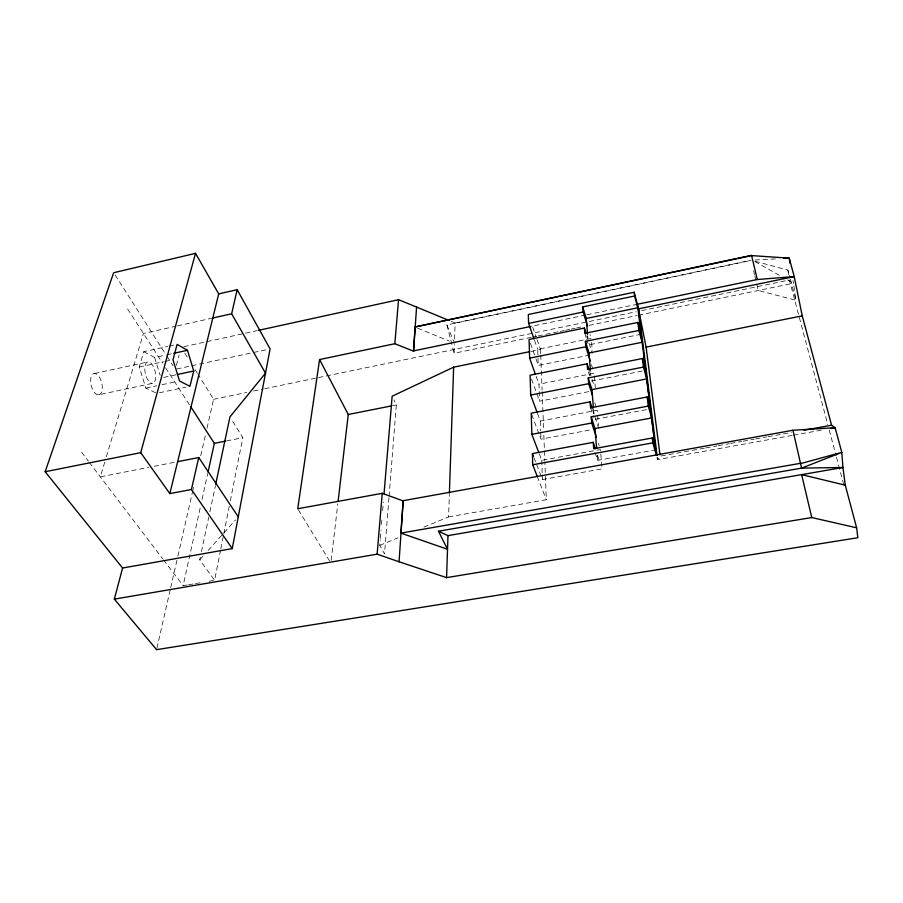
<?xml version="1.0" encoding="UTF-8"?>
<svg xmlns="http://www.w3.org/2000/svg" width="903" height="903" viewBox="0 0 903 903"><rect width="100%" height="100%" fill="white"/><g stroke="black" fill="none" stroke-linecap="round" stroke-linejoin="round"><path stroke-width="0.68" stroke-dasharray="4.51 3.39" d="M423.925 527.115L448.599 516.922L449.355 494.528M531.19 337.35L454.107 353.254L454.412 344.461M451.286 321.412L455.135 323.003L454.446 343.196L446.917 324.956L751.025 260.436M388.979 497.711L384.531 553.934L379.768 545.367L380.231 539.791M389.091 496.311L396.327 404.939L393.934 399.95M380.344 538.391L381.043 530.027M381.506 524.451L382.082 517.487M382.658 510.511L383.357 502.147M331.187 560.402L337.801 503.885M220.569 550.13L214.609 580.29L199.721 559.849L200.308 557.106M220.84 548.753L223.549 535.05M223.82 533.673L229.249 506.256M230.333 500.77L242.805 437.695L231.382 419.218M201.459 551.609L208.728 517.25M209.891 511.753L215.411 485.633M187.248 584.975L183.14 585.686L200.545 506.301M202.046 499.461L207.746 473.454M156.896 648.286L170.362 589.14M170.678 587.763L177.564 557.501M177.88 556.124L192.599 491.48M192.915 490.103L193.535 487.349M200.748 455.71L205.76 433.7M207.013 428.203L213.582 399.318L198.107 374.474M176.333 365.388L179.087 355.037M155.553 392.737L145.88 388.098L139.254 367.002L143.791 351.707L167.789 346.436M104.759 462.11L100.323 476.84L148.656 467.359M106.362 456.749L143.442 333.489L176.074 326.197M199.721 559.849L203.48 555.661M208.187 550.412L235.446 520.015M379.768 545.367L397.952 537.849M177.439 325.893L212.792 318.003M169.121 346.142L174.46 344.969M183.896 346.662L256.824 330.712M143.791 351.707L154.616 357.464L165.565 355.082M166.942 354.789L172.417 353.592M94.544 373.492L148.306 361.821M139.254 367.002L163.545 361.742M164.899 361.448L171.649 359.992M176.683 368.977L190.42 366.031M191.786 365.738L252.242 352.757M253.608 352.463L267.344 349.517M163.714 377.409L176.006 374.779M98.461 394.837A10.892 5.407 76.6 0 0 100.199 378.628A10.892 5.407 76.6 0 0 90.718 379.034A10.892 5.407 76.6 0 0 98.461 394.837L152.302 383.391A11.005 4.989 76.9 0 0 153.634 367.092A11.005 4.989 76.9 0 0 144.852 367.34A11.005 4.989 76.9 0 0 152.302 383.391M145.88 388.098L156.637 385.818M162.021 384.678L176.83 381.54M455.135 323.003L751.161 260.188M159.413 392.76L185.95 387.173M585.55 315.045L532.375 326.13L535.998 336.503M586.916 314.763L637.36 304.255M213.582 399.318L246.722 392.455M253.63 391.022L263.292 389.012M264.681 388.73L317.145 377.86M318.533 377.567L636.118 311.772M641.638 310.621L789.391 280.009L827.791 424.557M532.567 337.067L536.687 336.209M538.064 335.927L558.709 331.672M560.086 331.39L564.217 330.532M565.594 330.25L569.725 329.403M571.102 329.11L575.234 328.263M576.611 327.981L580.731 327.123M588.993 325.419L637.168 315.486M638.545 315.192L793.477 283.226L793.037 280.585M589.862 355.048L538.278 365.422L537.691 349.359L591.251 338.422L590.009 334.381M530.975 351.414L540.525 349.472L536.45 337.801M641.096 334.257L588.406 344.946L587.198 341.074M392.207 405.763L396.327 404.939M226.54 440.924L242.805 437.695M588.711 391.642L539.588 401.203L538.967 384.17L594.129 373.255L593.35 370.783M154.187 466.275L177.665 461.67M591.284 381.055L645.634 370.399M537.432 413.281L540.31 421.091L597.176 410.244L598.452 425.584M646.356 409.635L594.343 419.466L593.079 415.583M531.72 414.466L540.965 439.185L591.804 429.659M539.272 453.825L541.744 460.327L600.416 449.559L602.019 468.86L542.443 479.572L536.427 463.995M595.009 452.606L597.594 460.372L655.612 449.852M704.408 448.17L660.172 456.162L657.598 459.65L656.944 457.313M705.796 447.922L716.858 445.935M718.235 445.676L729.297 443.689M730.674 443.441L741.735 441.443M743.124 441.195L754.186 439.197M755.563 438.948L766.624 436.95M768.001 436.702L791.513 432.458M792.123 435.438L657.598 459.65L657.068 455.462M793.511 435.19L822.633 429.952M448.599 516.922L546.326 499.731L544.859 461.817M188.614 584.749L194.089 583.812M195.454 583.575L200.929 582.638M209.135 581.227L213.232 580.527M755.122 259.996L776.952 258.822M793.861 285.845L795.949 300.259L758.294 290.484L756.116 281.262M755.235 261.294L787.913 270.099L790.001 277.966M417.739 328.218L449.389 341.131M754.818 261.498L780.192 275.754M787.439 279.828L793.477 283.226M81.609 452.245L88.415 461.196M89.262 462.313L162.653 558.754M163.499 559.871L183.14 585.686M127.616 308.973L162.495 363.017M165.554 367.735L189.946 405.537M115.155 275.076L166.287 355.15M167.032 356.324L173.049 365.738M184.833 353.186L188.524 359.101M195.15 369.745L197.362 373.289M298.453 509.935L329.426 560.763M537.262 476.468L546.326 499.731M533.921 457.494L535.93 462.697M531.54 379.091L539.588 401.203M536.156 376.359L538.967 384.17M530.445 343.354L535.513 357.633M535.976 358.931L538.278 365.422M534.508 340.273L537.691 349.359M597.493 455.236L599.964 462.663M598.384 443.35L599.197 445.834M590.551 407.806L592.65 414.285M592.605 409.601L598.678 428.372M594.795 402.794L596.375 407.761M588.406 372.002L589.636 375.885M589.603 371.562L590.833 375.434L590.517 371.505M592.007 379.158L594.366 386.597M591.409 364.586L592.955 369.541M586.781 335.781L587.582 338.365M589.128 343.366L592.199 353.265M584.794 333.32L586.803 339.776M154.616 357.464L160.192 375.422M790.351 279.287L795.949 300.259M829.236 430.009L836.122 455.913M836.483 457.279L843.718 484.55M446.917 324.956L454.107 353.254M753.633 270.731L754.569 274.681M754.874 276.002L755.811 279.953M787.913 270.099L788.646 275.054M591.578 342.44L592.244 350.477M594.343 375.885L595.325 387.692M587.661 335.634L587.876 338.309M593.519 409.296L594.151 417.073M597.188 455.27L597.594 460.372M540.525 349.472L540.683 353.683M540.739 355.093L542.093 390.198M542.15 391.609L543.617 429.523M543.832 435.133L544.802 460.417M540.31 421.091L540.66 430.833M540.716 432.232L540.965 439.185M541.744 460.327L542.443 479.572"/><path stroke-width="1.35" d="M856.631 527.803L811.752 517.554L446.567 577.627L447.978 535.637L438.463 531.235L447.516 549.272L400.887 533.109L403.11 500.702L792.958 430.257L801.582 468.126L842.95 467.494L845.264 485.182L856.631 527.803L857.85 537.736L156.58 649.663L114.342 599.14L122.582 568.021L45.15 471.727L113.654 272.729L195.533 253.337L218.695 293.893L169.843 493.602L191.425 489.505L232.24 548.606L122.582 568.021M449.401 493.128L453.645 367.16L529.609 351.696M258.202 330.408L398.55 299.694L416.576 307.065L413.54 351.165L394.848 343.716L319.572 359.552L297.73 508.75L382.229 493.309L403.235 500.939L399.058 561.768L446.567 577.627M413.54 351.165L415.109 326.954L751.556 255.335L757.278 279.524L794.222 276.578L802.236 315.858L831.595 425.223L835.117 427.706L841.799 452.369L842.95 467.494L447.978 535.637M384.046 493.783L392.15 396.203L453.645 367.16M114.342 599.14L377.127 554.171L382.229 493.309M394.848 343.716L398.55 299.694M338.128 501.086L348.265 414.5L319.572 359.552M232.24 548.606L270.099 348.93L237.162 289.682L218.695 293.893M215.704 484.256L229.949 416.915L265.493 373.187L231.642 313.792L237.162 289.682M208.04 472.088L214.35 443.339L190.714 406.722M191.425 489.505L198.75 457.528L177.665 461.67M193.75 370.998L189.923 386.326L179.528 380.964L172.992 359.699L177.123 344.382L187.474 350.308L193.75 370.998L177.372 374.497M169.843 493.602L140.71 452.663L195.533 253.337M800.826 463.532L841.799 452.369L801.582 468.126L438.463 531.235M212.792 318.003L231.642 313.792M173.782 353.287L187.474 350.308M657.068 455.462L638.511 308.86L794.222 276.578L789.233 258.156L751.601 255.594L415.109 326.954M659.991 454.762L646.096 347.124L638.511 308.86L634.177 292.233L528.323 314.515L528.594 323.421L534.057 338.986M587.526 326.288L583.135 311.998L582.74 306.907L634.64 296.003L634.177 292.233M528.594 323.421L583.135 311.998M413.439 350.928L531.009 326.412M587.548 334.302L586.284 318.488L637.766 307.788L634.64 296.003M585.979 333.196L584.376 328.037L529.068 339.449L529.621 358.164L535.231 373.763M641.096 334.257L637.924 322.427L584.794 333.32L584.376 328.037M590.246 360.873L585.821 346.763L585.404 341.345L638.918 330.453L637.924 322.427M529.621 358.164L585.821 346.763M590.415 370.196L589.027 352.983L642.101 342.293L638.918 330.453M646.096 347.124L802.236 315.858M45.15 471.727L140.71 452.663M589.196 370.264L587.142 363.796L530.117 375.185L530.704 395.062L536.946 411.982M348.265 414.5L390.83 406.034M214.35 443.339L225.186 441.195M643.805 355.884L645.634 370.399L642.394 358.536L587.582 369.406L587.142 363.796M592.413 395.356L588.677 383.696L588.225 377.951L643.455 367.081L646.695 378.944L650.465 408.856L647.169 396.981L590.551 407.806L590.088 401.824L531.235 413.168L531.856 434.32L538.775 452.516M530.704 395.062L588.677 383.696M588.225 377.951L591.95 389.599L646.695 378.944M596.352 437.154L591.713 423.022L591.239 416.893L648.298 406.079L651.594 417.965L655.612 449.852L652.259 437.978L593.711 448.735L593.226 442.346L532.42 453.599L532.714 464.752L537.262 476.468M531.856 434.32L591.713 423.022M591.239 416.893L595.043 428.553L651.594 417.965M532.714 464.752L652.858 442.831L656.289 454.977L637.36 304.255L757.278 279.524M803.952 430.212L831.595 425.223M830.963 428.451L835.117 427.706L792.958 430.257M400.887 533.109L800.78 463.262M783.77 258.45L789.233 258.156L790.125 263.439M845.264 485.182L801.638 474.628L811.752 517.554M377.127 554.171L399.058 561.768M416.576 307.065L448.712 320.351M198.75 457.528L238.268 516.866M532.42 453.599L533.425 456.196M593.226 442.346L595.37 448.825M590.088 401.824L592.187 408.303M585.404 341.345L589.027 352.983M582.74 306.907L586.284 318.488M642.394 358.536L643.455 367.081M647.169 396.981L648.298 406.079M652.259 437.978L652.858 442.831M591.95 389.599L593.418 407.908M595.043 428.553L596.646 448.475"/></g></svg>
